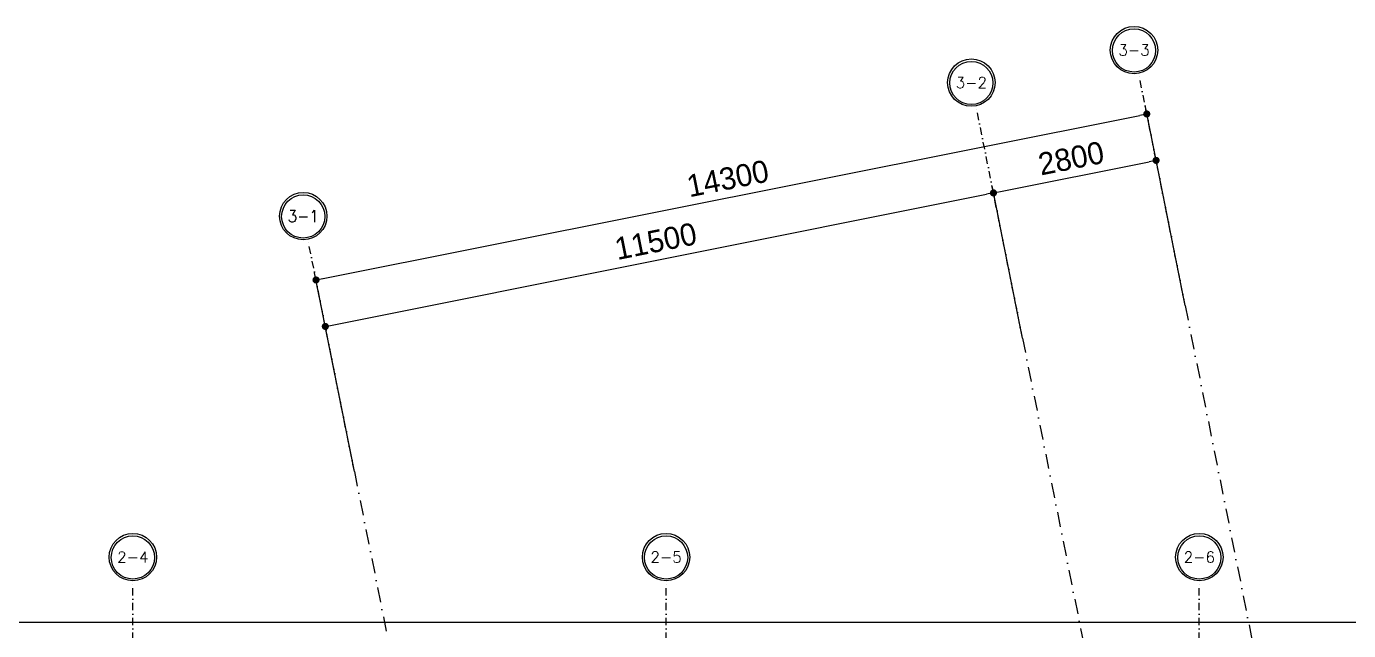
# Model space of a CAD drawing. Extents: x -354516 to 794396, y -401250 to -150594.
# Drawn here: x -40796 to -18481, y -309291 to -299086 of the extents above; entities that cross this region are included whole.
import ezdxf
from ezdxf.enums import TextEntityAlignment as Align

# ---------------------------------------------------------------- set-up
doc = ezdxf.new("R2010")
doc.units = 0
doc.header["$LTSCALE"] = 1000
doc.header["$MEASUREMENT"] = 0
doc.linetypes.add('DASHDOT2', pattern=[0.5, 0.25, -0.125, 0, -0.125])
doc.linetypes.add('DOTE', pattern=[2.42, 2, -0.2, 0.02, -0.2])
for name, color, linetype in [('5', 5, 'Continuous'), ('A-轴线1', 1, 'DOTE'), ('AXIS', 35, 'Continuous'), ('AXIS_TEXT', 7, 'Continuous'), ('墙体', 7, 'Continuous')]:
    doc.layers.add(name, color=color, linetype=linetype)
doc.styles.add('_TCH_AXIS', font='COMPLEX', dxfattribs={"bigfont": 'GBCBIG'})
doc.styles.add('COMPLEX', font='COMPLEX')
doc.styles.add('Word-n', font='stylu.ttf')
doc.dimstyles.new('1-150', dxfattribs={"dimscale": 150, "dimtxt": 2.5, "dimasz": 0.8, "dimexe": 0.8, "dimexo": 0, "dimgap": 0.8, "dimtad": 1, "dimdec": 0, "dimzin": 0, "dimdsep": 46, "dimtxsty": 'Word-n', "dimblk": 'DOT', "dimcen": 0, "dimclrd": 137, "dimclre": 137, "dimclrt": 35, "dimadec": 4, "dimazin": 0, "dimtfac": 1, "dimtdec": 0, "dimtofl": 0, "dimtmove": 2, "dimatfit": 3, "dimldrblk": 'A', "dimfxl": 0, "dimtolj": 1, "dimtzin": 0, "dimarcsym": 0})

# ---------------------------------------------------------------- blocks, each defined once
blk = doc.blocks.new('_AXISO')
blk.add_circle((0, 0), 0.5)
at = {"layer": 'AXIS_TEXT', "style": 'COMPLEX', "width": 1.041667}
blk.add_attdef('A', text='', height=0.56, dxfattribs=at).set_placement((-0.25, -0.28), (0.25, -0.28), align=Align.FIT)
blk = doc.blocks.new('_Dot')
at = {"color": 0, "linetype": 'ByBlock', "lineweight": -2}
blk.add_line((-0.5, 0), (-1, 0), dxfattribs=at)
at = {"color": 0, "linetype": 'ByBlock', "const_width": 0.5}
blk.add_lwpolyline([(-0.25, 0, 1), (0.25, 0, 1)], format="xyb", close=True, dxfattribs=at)
blk = doc.blocks.new('*D157')
at = {"layer": 'Defpoints', "color": 0}
for p in [(89936, 75887), (-12064, 72587), (89936, 72587)]:
    blk.add_point(p, dxfattribs=at)
at = {"layer": '墙体', "color": 137, "lineweight": -2}
for p, q in [((-12064, 72587), (-12064, 76007)), ((-11944, 75887), (89816, 75887)), ((89936, 72587), (89936, 76007))]:
    blk.add_line(p, q, dxfattribs=at)
at = {"layer": '墙体', "color": 137, "lineweight": -2, "xscale": 120, "yscale": 120, "zscale": 120, "rotation": 180}
blk.add_blockref('_Dot', (-12064, 75887), dxfattribs=at)
at = {"layer": '墙体', "color": 137, "lineweight": -2, "xscale": 120, "yscale": 120, "zscale": 120}
blk.add_blockref('_Dot', (89936, 75887), dxfattribs=at)
at = {"layer": '墙体', "color": 35, "insert": (38936, 76201), "char_height": 375, "attachment_point": 5, "style": 'Word-n'}
blk.add_mtext('\\A1;102000', dxfattribs=at)
blk = doc.blocks.new('A')
at = {"color": 134}
for p, q in [((-0.37, 0), (-2.13, 0)), ((-1.44, 1.15), (-1.09, 1.44)), ((-1.44, 1.15), (-0.37, 0)), ((-1.44, -1.15), (-0.37, 0)), ((-1.09, 1.44), (0, 0)), ((-1.09, -1.44), (0, 0)), ((-1.44, -1.15), (-1.09, -1.44))]:
    blk.add_line(p, q, dxfattribs=at)
for points in [[(-1.44, 1.15), (-1.09, 1.44), (-0.37, 0), (0, 0)], [(-1.44, -1.15), (-1.09, -1.44), (-0.37, 0), (0, 0)]]:
    blk.add_solid(points, dxfattribs=at)
blk = doc.blocks.new('*D170')
at = {"layer": 'Defpoints', "color": 0}
for p in [(20050, 84472), (20698, 81236), (6675, 78432)]:
    blk.add_point(p, dxfattribs=at)
at = {"layer": '墙体', "color": 137, "lineweight": -2}
for p, q in [((20698, 81236), (20027, 84590)), ((6146, 81691), (19933, 84449)), ((6675, 78432), (6005, 81786))]:
    blk.add_line(p, q, dxfattribs=at)
at = {"layer": '墙体', "color": 137, "lineweight": -2, "xscale": 120, "yscale": 120, "zscale": 120}
for p, rotation in [((20050, 84472), 11.3099324740202), ((6028, 81668), 191.3099324740202)]:
    blk.add_blockref('_Dot', p, dxfattribs=dict(at, rotation=rotation))
at = {"layer": '墙体', "color": 35, "insert": (12977, 83381), "char_height": 375, "attachment_point": 5, "rotation": 11.3099, "style": 'Word-n'}
blk.add_mtext('\\A1;14300', dxfattribs=at)
blk = doc.blocks.new('*D171')
at = {"layer": 'Defpoints', "color": 0}
for p in [(17462, 83139), (17952, 80687), (6675, 78432)]:
    blk.add_point(p, dxfattribs=at)
at = {"layer": '墙体', "color": 137, "lineweight": -2}
for p, q in [((17952, 80687), (17438, 83256)), ((6303, 80907), (17344, 83115)), ((6675, 78432), (6161, 81001))]:
    blk.add_line(p, q, dxfattribs=at)
at = {"layer": '墙体', "color": 137, "lineweight": -2, "xscale": 120, "yscale": 120, "zscale": 120}
for p, rotation in [((17462, 83139), 11.30993247402022), ((6185, 80883), 191.3099324740202)]:
    blk.add_blockref('_Dot', p, dxfattribs=dict(at, rotation=rotation))
at = {"layer": '墙体', "color": 35, "insert": (11761, 82322), "char_height": 375, "attachment_point": 5, "rotation": 11.3099, "style": 'Word-n'}
blk.add_mtext('\\A1;11500', dxfattribs=at)
blk = doc.blocks.new('*D172')
at = {"layer": 'Defpoints', "color": 0}
for p in [(20207, 83688), (20698, 81236), (17952, 80687)]:
    blk.add_point(p, dxfattribs=at)
at = {"layer": '墙体', "color": 137, "lineweight": -2}
for p, q in [((20698, 81236), (20184, 83806)), ((17579, 83162), (20090, 83664)), ((17952, 80687), (17438, 83256))]:
    blk.add_line(p, q, dxfattribs=at)
at = {"layer": '墙体', "color": 137, "lineweight": -2, "xscale": 120, "yscale": 120, "zscale": 120}
for p, rotation in [((20207, 83688), 11.30993247402009), ((17462, 83139), 191.3099324740201)]:
    blk.add_blockref('_Dot', p, dxfattribs=dict(at, rotation=rotation))
at = {"layer": '墙体', "color": 35, "insert": (18773, 83723), "char_height": 375, "attachment_point": 5, "rotation": 11.3099, "style": 'Word-n'}
blk.add_mtext('\\A1;2800', dxfattribs=at)
blk = doc.blocks.new('GRID')
at = {"layer": '5', "color": 250, "ltscale": 2}
for centre in [(19834.6, 85545.1), (17089, 84996), (5812.3, 82740.6), (2936.4, 76980.7), (11936.4, 76980.7), (20936.4, 76980.7)]:
    blk.add_circle(centre, 364.6, dxfattribs=at)
at = {"layer": '墙体', "color": 35, "linetype": 'DASHDOT2', "ltscale": 0.5}
for p, q in [((20697.5, 81236.4), (19913.1, 85158.7)), ((17951.9, 80687.3), (17167.4, 84609.6)), ((6675.2, 78432), (5890.8, 82354.3)), ((2936.4, 72586.5), (2936.4, 76586.5)), ((11936.4, 72586.5), (11936.4, 76586.5)), ((20936.4, 72586.5), (20936.4, 76586.5))]:
    blk.add_line(p, q, dxfattribs=at)
at = {"layer": '墙体', "color": 250, "linetype": 'DASHDOT2', "lineweight": -3}
for p, q in [((20697.5, 81236.4), (37415.8, -2355.2)), ((17951.9, 80687.3), (34670.2, -2904.3)), ((6675.2, 78432), (23393.5, -5159.7))]:
    blk.add_line(p, q, dxfattribs=at)
at = {"layer": 'AXIS'}
ref = blk.add_blockref('_AXISO', (19834.6, 85551), dxfattribs=dict(at, xscale=800, yscale=800, zscale=800))
ref.add_attrib('A', '3-3', dxfattribs={"layer": 'AXIS_TEXT', "height": 187.78, "style": '_TCH_AXIS'}).set_placement((19570.8, 85457.1), (20098.4, 85457.1), align=Align.FIT)
ref = blk.add_blockref('_AXISO', (17089, 85001.8), dxfattribs=dict(at, xscale=800, yscale=800, zscale=800))
ref.add_attrib('A', '3-2', dxfattribs={"layer": 'AXIS_TEXT', "height": 187.78, "style": '_TCH_AXIS'}).set_placement((16825.2, 84908), (17352.8, 84908), align=Align.FIT)
ref = blk.add_blockref('_AXISO', (5812.3, 82746.5), dxfattribs=dict(at, xscale=800, yscale=800, zscale=800))
ref.add_attrib('A', '3-1', dxfattribs={"layer": 'AXIS_TEXT', "height": 202.97, "style": '_TCH_AXIS'}).set_placement((5551.3, 82645), (6073.3, 82645), align=Align.FIT)
ref = blk.add_blockref('_AXISO', (2936.4, 76986.5), dxfattribs=dict(at, xscale=800, yscale=800, zscale=800))
ref.add_attrib('A', '2-4', dxfattribs={"layer": 'AXIS_TEXT', "height": 179.65, "style": '_TCH_AXIS'}).set_placement((2671.2, 76896.7), (3201.6, 76896.7), align=Align.FIT)
ref = blk.add_blockref('_AXISO', (11936.4, 76986.5), dxfattribs=dict(at, xscale=800, yscale=800, zscale=800))
ref.add_attrib('A', '2-5', dxfattribs={"layer": 'AXIS_TEXT', "height": 185, "style": '_TCH_AXIS'}).set_placement((11672.1, 76894), (12200.7, 76894), align=Align.FIT)
ref = blk.add_blockref('_AXISO', (20936.4, 76986.5), dxfattribs=dict(at, xscale=800, yscale=800, zscale=800))
ref.add_attrib('A', '2-6', dxfattribs={"layer": 'AXIS_TEXT', "height": 185, "style": '_TCH_AXIS'}).set_placement((20672.1, 76894), (21200.7, 76894), align=Align.FIT)
at = {"layer": '墙体', "color": 137}
for p1, p2, distance, picture, middle in [((6675.2, 78432), (20697.5, 81236.4), 3300, '*D170', (12977, 83381.2)), ((17951.9, 80687.3), (20697.5, 81236.4), 2500, '*D172', (18772.6, 83722.5)), ((6675.2, 78432), (17951.9, 80687.3), 2500, '*D171', (11761.1, 82321.9)), ((-12063.6, 72586.5), (89936.4, 72586.5), 3300, '*D157', (38936.4, 76200.8))]:
    dim = blk.add_aligned_dim(p1=p1, p2=p2, distance=distance, dimstyle='1-150', dxfattribs=at)
    dim.commit()
    dim.dimension.update_dxf_attribs({"geometry": picture, "text_midpoint": middle})

msp = doc.modelspace()

# ---------------------------------------------------------------- block references
at = {"layer": 'A-轴线1'}
msp.add_blockref('GRID', (-41936.4, -385036.5), dxfattribs=at)

doc.saveas('drawing.dxf')
